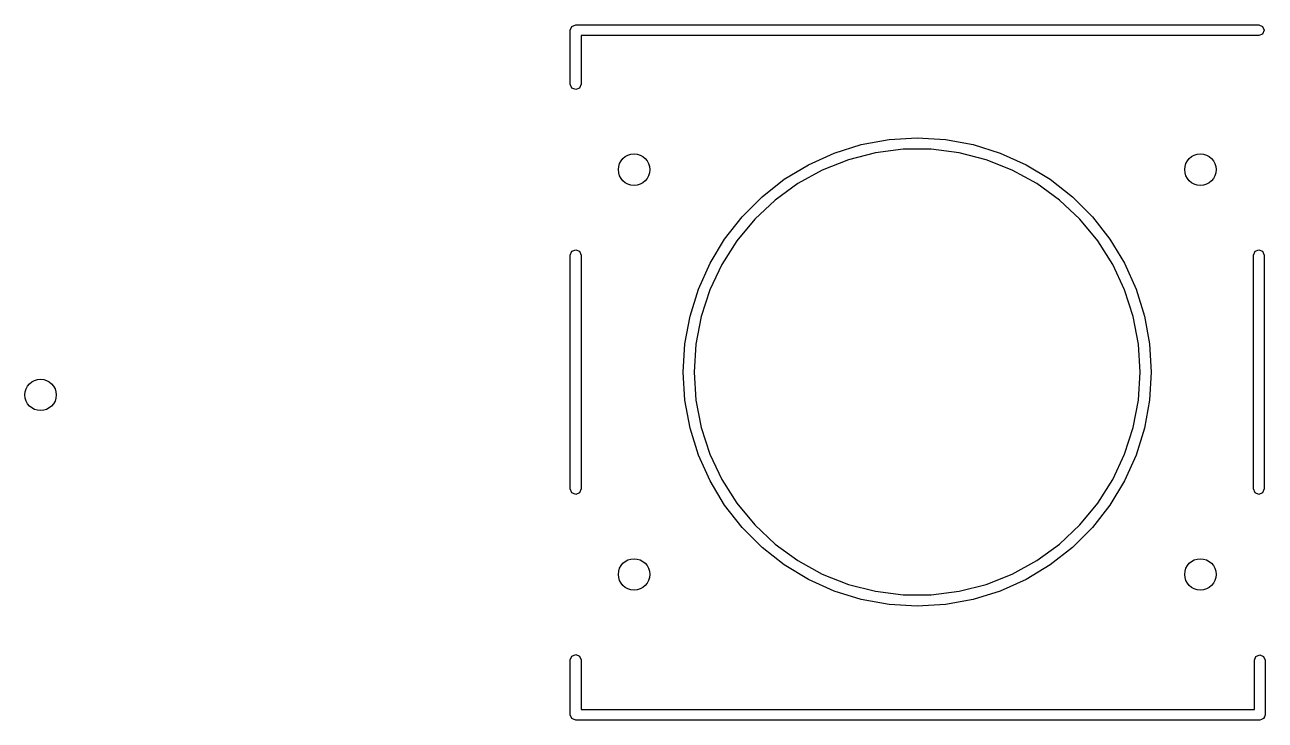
# Model space of a CAD drawing. Extents: x 6.24 to 8.54, y -5.54 to -4.04.
# Drawn here: x 6.383 to 6.926, y -5.532 to -5.228 of the extents above; entities that cross this region are included whole.
import ezdxf

# ---------------------------------------------------------------- set-up
doc = ezdxf.new("R2010")
doc.units = 0
doc.header["$MEASUREMENT"] = 0
doc.layers.add('BLACK', color=7, linetype='CONTINUOUS')

msp = doc.modelspace()

# ---------------------------------------------------------------- linework, layer by layer
at = {"layer": 'BLACK', "linetype": 'CONTINUOUS'}
for p, q in [((6.62203, -5.23039), (6.62272, -5.22872)), ((6.62203, -5.25402), (6.62203, -5.23039)), ((6.62272, -5.22872), (6.62439, -5.22803)), ((6.62439, -5.22803), (6.92361, -5.22803)), ((6.92361, -5.22803), (6.92528, -5.22872)), ((6.92528, -5.22872), (6.92597, -5.23039)), ((6.92597, -5.23039), (6.92528, -5.23206)), ((6.92361, -5.23276), (6.62676, -5.23276)), ((6.62676, -5.23276), (6.62676, -5.25402)), ((6.92528, -5.23206), (6.92361, -5.23276)), ((6.62272, -5.25569), (6.62203, -5.25402)), ((6.62439, -5.25638), (6.62272, -5.25569)), ((6.62606, -5.25569), (6.62439, -5.25638)), ((6.62676, -5.25402), (6.62606, -5.25569)), ((6.73765, -5.28416), (6.74947, -5.28048)), ((6.74947, -5.28048), (6.76164, -5.27825)), ((6.76164, -5.27825), (6.774, -5.2775)), ((6.774, -5.2775), (6.78635, -5.27825)), ((6.78635, -5.27825), (6.79853, -5.28048)), ((6.79853, -5.28048), (6.81035, -5.28416)), ((6.72637, -5.28924), (6.73765, -5.28416)), ((6.75569, -5.28404), (6.74381, -5.28709)), ((6.76787, -5.2825), (6.75569, -5.28404)), ((6.78013, -5.2825), (6.76787, -5.2825)), ((6.79231, -5.28404), (6.78013, -5.2825)), ((6.80419, -5.28709), (6.79231, -5.28404)), ((6.81035, -5.28416), (6.82163, -5.28924)), ((6.71577, -5.29564), (6.72637, -5.28924)), ((6.74381, -5.28709), (6.7324, -5.2916)), ((6.8156, -5.2916), (6.80419, -5.28709)), ((6.82163, -5.28924), (6.83223, -5.29564)), ((6.70603, -5.30328), (6.71577, -5.29564)), ((6.7324, -5.2916), (6.72165, -5.29752)), ((6.82635, -5.29752), (6.8156, -5.2916)), ((6.83223, -5.29564), (6.84197, -5.30328)), ((6.72165, -5.29752), (6.71173, -5.30473)), ((6.83627, -5.30473), (6.82635, -5.29752)), ((6.69728, -5.31203), (6.70603, -5.30328)), ((6.71173, -5.30473), (6.70279, -5.31312)), ((6.84521, -5.31312), (6.83627, -5.30473)), ((6.84197, -5.30328), (6.85072, -5.31203)), ((6.68964, -5.32177), (6.69728, -5.31203)), ((6.70279, -5.31312), (6.69496, -5.32258)), ((6.85304, -5.32258), (6.84521, -5.31312)), ((6.85072, -5.31203), (6.85836, -5.32177)), ((6.68324, -5.33237), (6.68964, -5.32177)), ((6.69496, -5.32258), (6.68839, -5.33294)), ((6.85961, -5.33294), (6.85304, -5.32258)), ((6.85836, -5.32177), (6.86476, -5.33237)), ((6.62203, -5.32882), (6.62272, -5.32715)), ((6.62203, -5.43118), (6.62203, -5.32882)), ((6.62272, -5.32715), (6.62439, -5.32646)), ((6.62439, -5.32646), (6.62606, -5.32715)), ((6.62606, -5.32715), (6.62676, -5.32882)), ((6.62676, -5.32882), (6.62676, -5.43118)), ((6.92124, -5.32882), (6.92194, -5.32715)), ((6.92124, -5.43118), (6.92124, -5.32882)), ((6.92194, -5.32715), (6.92361, -5.32646)), ((6.92361, -5.32646), (6.92528, -5.32715)), ((6.92528, -5.32715), (6.92597, -5.32882)), ((6.92597, -5.32882), (6.92597, -5.43118)), ((6.67816, -5.34365), (6.68324, -5.33237)), ((6.68839, -5.33294), (6.68317, -5.34404)), ((6.86483, -5.34404), (6.85961, -5.33294)), ((6.86476, -5.33237), (6.86984, -5.34365)), ((6.67448, -5.35547), (6.67816, -5.34365)), ((6.68317, -5.34404), (6.67938, -5.3557)), ((6.86862, -5.3557), (6.86483, -5.34404)), ((6.86984, -5.34365), (6.87352, -5.35547)), ((6.67225, -5.36764), (6.67448, -5.35547)), ((6.67938, -5.3557), (6.67708, -5.36776)), ((6.87092, -5.36776), (6.86862, -5.3557)), ((6.87352, -5.35547), (6.87575, -5.36764)), ((6.6715, -5.38), (6.67225, -5.36764)), ((6.67708, -5.36776), (6.67631, -5.38)), ((6.87169, -5.38), (6.87092, -5.36776)), ((6.87575, -5.36764), (6.8765, -5.38)), ((6.67225, -5.39236), (6.6715, -5.38)), ((6.67631, -5.38), (6.67708, -5.39224)), ((6.87092, -5.39224), (6.87169, -5.38)), ((6.8765, -5.38), (6.87575, -5.39236)), ((6.67448, -5.40453), (6.67225, -5.39236)), ((6.67708, -5.39224), (6.67938, -5.4043)), ((6.86862, -5.4043), (6.87092, -5.39224)), ((6.87575, -5.39236), (6.87352, -5.40453)), ((6.67816, -5.41635), (6.67448, -5.40453)), ((6.67938, -5.4043), (6.68317, -5.41596)), ((6.86483, -5.41596), (6.86862, -5.4043)), ((6.87352, -5.40453), (6.86984, -5.41635)), ((6.68324, -5.42763), (6.67816, -5.41635)), ((6.68317, -5.41596), (6.68839, -5.42706)), ((6.85961, -5.42706), (6.86483, -5.41596)), ((6.86984, -5.41635), (6.86476, -5.42763)), ((6.68839, -5.42706), (6.69496, -5.43742)), ((6.85304, -5.43742), (6.85961, -5.42706)), ((6.62272, -5.43285), (6.62203, -5.43118)), ((6.62676, -5.43118), (6.62606, -5.43285)), ((6.68964, -5.43823), (6.68324, -5.42763)), ((6.86476, -5.42763), (6.85836, -5.43823)), ((6.92194, -5.43285), (6.92124, -5.43118)), ((6.92597, -5.43118), (6.92528, -5.43285)), ((6.62439, -5.43354), (6.62272, -5.43285)), ((6.62606, -5.43285), (6.62439, -5.43354)), ((6.69728, -5.44797), (6.68964, -5.43823)), ((6.69496, -5.43742), (6.70279, -5.44688)), ((6.84521, -5.44688), (6.85304, -5.43742)), ((6.85836, -5.43823), (6.85072, -5.44797)), ((6.92361, -5.43354), (6.92194, -5.43285)), ((6.92528, -5.43285), (6.92361, -5.43354)), ((6.70603, -5.45672), (6.69728, -5.44797)), ((6.70279, -5.44688), (6.71173, -5.45527)), ((6.83627, -5.45527), (6.84521, -5.44688)), ((6.85072, -5.44797), (6.84197, -5.45672)), ((6.71577, -5.46436), (6.70603, -5.45672)), ((6.71173, -5.45527), (6.72165, -5.46248)), ((6.82635, -5.46248), (6.83627, -5.45527)), ((6.84197, -5.45672), (6.83223, -5.46436)), ((6.72637, -5.47076), (6.71577, -5.46436)), ((6.72165, -5.46248), (6.7324, -5.4684)), ((6.8156, -5.4684), (6.82635, -5.46248)), ((6.83223, -5.46436), (6.82163, -5.47076)), ((6.73765, -5.47584), (6.72637, -5.47076)), ((6.7324, -5.4684), (6.74381, -5.47291)), ((6.80419, -5.47291), (6.8156, -5.4684)), ((6.82163, -5.47076), (6.81035, -5.47584)), ((6.74947, -5.47952), (6.73765, -5.47584)), ((6.74381, -5.47291), (6.75569, -5.47596)), ((6.75569, -5.47596), (6.76787, -5.4775)), ((6.78013, -5.4775), (6.79231, -5.47596)), ((6.79231, -5.47596), (6.80419, -5.47291)), ((6.81035, -5.47584), (6.79853, -5.47952)), ((6.76164, -5.48175), (6.74947, -5.47952)), ((6.76787, -5.4775), (6.78013, -5.4775)), ((6.79853, -5.47952), (6.78635, -5.48175)), ((6.774, -5.4825), (6.76164, -5.48175)), ((6.78635, -5.48175), (6.774, -5.4825)), ((6.62203, -5.50598), (6.62272, -5.50431)), ((6.62203, -5.53), (6.62203, -5.50598)), ((6.62272, -5.50431), (6.62439, -5.50362)), ((6.62439, -5.50362), (6.62606, -5.50431)), ((6.62606, -5.50431), (6.62676, -5.50598)), ((6.62676, -5.50598), (6.62676, -5.52764)), ((6.92164, -5.52764), (6.92167, -5.50611)), ((6.92167, -5.50611), (6.92236, -5.50444)), ((6.92236, -5.50444), (6.92403, -5.50375)), ((6.92403, -5.50375), (6.9257, -5.50445)), ((6.9257, -5.50445), (6.92639, -5.50612)), ((6.92639, -5.50612), (6.92636, -5.53)), ((6.62272, -5.53167), (6.62203, -5.53)), ((6.62676, -5.52764), (6.92164, -5.52764)), ((6.92636, -5.53), (6.92602, -5.53083)), ((6.62439, -5.53236), (6.62272, -5.53167)), ((6.924, -5.53236), (6.62439, -5.53236)), ((6.92483, -5.53202), (6.924, -5.53236)), ((6.924, -5.53236), (6.924, -5.53236)), ((6.92567, -5.53167), (6.92483, -5.53202)), ((6.92602, -5.53083), (6.92567, -5.53167)), ((6.92567, -5.53167), (6.92567, -5.53167)), ((6.92567, -5.53167), (6.92567, -5.53167))]:
    msp.add_line(p, q, dxfattribs=at)
at = {"layer": 'BLACK'}
for centre in [(6.64998, -5.29142), (6.89802, -5.29142), (6.39, -5.39), (6.64998, -5.46858), (6.89802, -5.46858)]:
    msp.add_circle(centre, 0.00689, dxfattribs=at)

doc.saveas('drawing.dxf')
